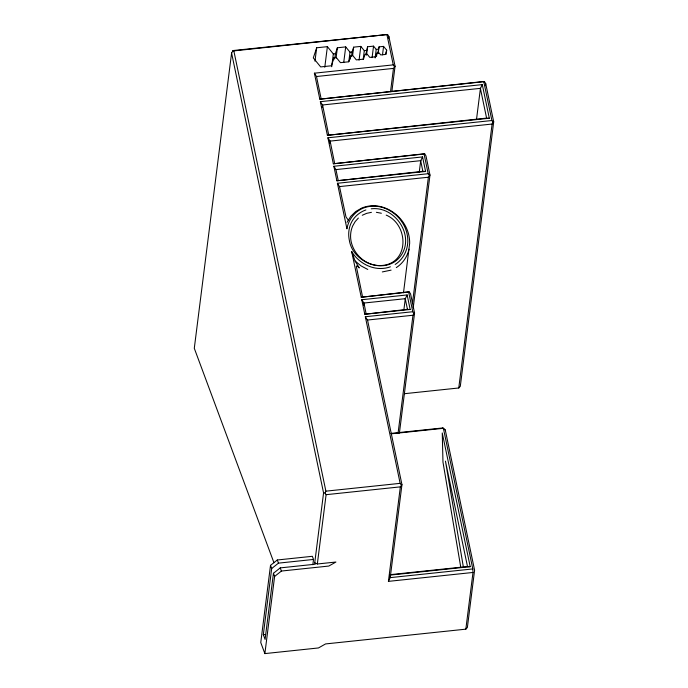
<?xml version="1.0" encoding="UTF-8"?>
<svg xmlns="http://www.w3.org/2000/svg" width="688" height="688" viewBox="0 0 688 688"><rect width="100%" height="100%" fill="white"/><g stroke="black" fill="none" stroke-linecap="round" stroke-linejoin="round"><path stroke-width="1.03" d="M403.495 292.787L409.661 243.32A39.491 35.269 25.7 0 0 406.419 227.986C401.121 216.539 390.148 207.819 377.566 206.039A30.315 27.271 25.4 0 0 361.785 208.043L355.748 211.5L350.751 216.342L347.044 222.353M391.833 91.779L395.067 66.203L388.849 36.455L387.602 34.486L233.223 50.525L231.589 53.019L194.291 348.291L273.944 562.707M314.975 61.198L316.669 47.79L327.385 46.655L333.327 53.922L331.719 66.719M324.779 67.295L327.385 46.655M322.328 107.251L322.603 105.118L320.35 101.669L482.288 84.607L489.323 118.25L327.385 135.304L320.35 101.669M333.835 59.727L334.101 57.603L336.165 57.388L340.474 62.66L348.807 61.782L350.777 55.848L352.841 55.633L356.332 59.899L363.479 59.151L365.07 54.343L367.134 54.128L369.8 57.396L375.76 56.769L376.981 53.088L379.045 52.873L380.731 54.937L385.263 54.464L386.682 50.19L383.569 46.388L379.045 46.861L377.738 53.458M312.842 564.736L313.513 559.447L312.343 556.3L277.298 559.989L270.513 565.364L260.761 642.54L264.871 653.6L318.475 647.95L325.562 643.934L465.836 629.159L467.367 627.508L474.6 570.257L445.274 430L442.788 427.945L390.947 433.406M334.858 57.973L335.391 53.707L337.361 47.782L345.703 46.904L350.003 52.168L348.79 61.765M336.054 58.153L337.361 47.782M231.589 53.019L323.566 492.926L314.743 562.775L315.276 564.203L280.231 567.892L273.446 573.276L265.086 639.427L263.323 634.671L271.683 568.512L270.513 565.364M264.871 653.6L274.615 576.424L273.446 573.276M329.887 143.371L330.154 141.238L327.901 137.789L491.903 120.52L492.952 122.18L492.109 124.038L458.767 387.98L404.432 393.699M343.733 62.462L345.703 46.904M350.373 59.022L350.777 55.848M351.534 56.218L352.067 51.953L353.666 47.145L360.813 46.397L364.296 50.663L363.221 59.194M352.591 55.642L353.666 47.145M359.067 60.191L360.813 46.397M365.827 54.713L367.581 46.767L373.541 46.139L376.207 49.407L375.132 57.938M366.523 55.126L367.581 46.767M372.088 57.629L373.541 46.139M376.577 56.27L376.981 53.088M378.245 53.217L379.045 46.861M274.615 576.424L281.401 571.049L328.821 566.052L335.907 562.036L317.34 563.988L326.095 494.681L325.046 493.021L323.566 492.926M382.502 54.859L383.569 46.388M386.149 54.352L386.682 50.19M388.574 38.588L388.849 36.455M390.509 91.796L393.467 68.404L395.067 66.203M363.746 305.309L364.012 303.176L361.759 299.727L407.141 294.946L410.177 309.462L364.795 314.244L361.759 299.727M419.207 172.499L420.686 160.811L422.561 156.924L333.852 166.272L336.888 180.789L425.597 171.441L422.561 156.924M403.925 309.462L405.275 298.833L407.141 294.946M412.516 302.849L428.383 177.229L429.983 175.036L425.984 155.909L424.745 153.94L423.498 153.854L333.336 163.787L327.901 137.789M413.213 307.828L429.983 175.036M398.034 433.474L412.972 315.25L414.572 313.057L410.573 293.931L409.326 291.961L408.079 291.875L361.243 297.242L351.714 251.679C357.356 260.769 367.1 267.331 377.815 268.389A28.328 25.37 24.6 0 0 390.388 266.798M399.401 433.113L414.572 313.057M391.549 433.775L443.39 428.314L472.794 568.933L473 572.459L388.419 581.369L400.356 486.863L401.955 484.67L367.564 320.178L365.319 316.729L412.766 311.733L413.806 313.393M388.419 581.369L390.242 577.447L401.955 484.67M476.509 119.42L480.413 88.494L482.288 84.607M485.444 85.725L485.711 83.592L484.472 81.623L483.225 81.537L319.825 99.184L314.39 73.186L393.261 64.878L394.31 66.547M485.711 83.592L493.709 121.845L460.298 386.329L458.767 387.98M465.836 629.159L473 572.459M408.999 249.185C407.348 256.701 402.798 263.444 396.297 267.598M316.669 47.79L313.307 57.912L320.668 66.917L331.384 65.781L334.101 57.603M325.046 493.021L325.888 491.163L233.834 50.895L232.587 50.809M358.379 218.053L355.154 221.622L352.72 225.862A31.149 27.993 23.2 0 0 351 240.903C352.738 249.959 358.697 257.931 366.807 262.291A25.189 22.455 23.8 0 0 382.528 265.448C409.773 262.678 408.491 224.365 386.209 215.12M425.597 171.441L422.905 171.432L420.686 160.811M489.323 118.25L486.631 118.241L480.413 88.494M410.177 309.462L407.494 309.462L405.275 298.833M460.762 567.265L442.969 462.078L442.255 432.967L470.214 566.671L467.522 566.663L445.454 461.132L463.411 567.256M271.683 568.512L278.468 563.137L313.513 559.447M395.196 264.45C402.97 259.557 407.58 250.647 407.812 241.54A37.401 33.497 24.6 0 0 404.768 226.971C399.814 216.247 389.537 208.086 377.764 206.4A28.32 25.37 24.6 0 0 365.079 207.466C355.593 210.442 348.481 219.068 346.941 228.837L337.412 183.275L428.177 173.711L429.226 175.371M365.87 209.96C359.11 212.274 353.46 217.391 350.691 223.996A33.308 29.833 24.6 0 0 349.332 240.258C352.832 263.306 386.716 276.026 401.13 255.343C414.941 235.158 394.714 205.841 371.21 208.817M233.834 50.895L387.602 34.486M327.385 135.304L486.829 118.078M319.825 99.184L484.472 81.623M336.888 180.789L423.103 171.269M492.952 122.18L493.709 121.845M333.336 163.787L424.745 153.94M361.243 297.242L409.326 291.961M364.795 314.244L407.683 309.29M362.266 215.267L366.67 213.34L371.425 212.334M391.102 270.135L382.313 271.932M333.327 53.922L335.391 53.707M350.003 52.168L352.067 51.953M364.296 50.663L366.36 50.448M376.207 49.407L378.271 49.192M314.39 73.186L316.489 76.514L393.467 68.404M322.44 104.989L480.602 88.331M329.999 141.117L492.109 124.038M333.852 166.272L335.95 169.592L420.884 160.648M337.412 183.275L339.502 186.594L428.383 177.229M363.857 303.047L405.464 298.669M367.409 320.049L412.972 315.25M325.888 491.163L400.149 483.346L401.199 485.006M326.095 494.681L400.356 486.863M390.208 574.661L467.72 566.499M390.818 575.03L470.214 566.671M390.105 577.645L472.794 568.933M263.323 634.671L265.439 634.448M376.379 212.308L381.367 213.246M314.743 562.775L317.34 563.988M367.77 269.455L361.037 265.895L355.128 261.027L351.714 251.679M348.541 220.487L345.995 216.944L339.502 186.594M316.489 76.514L321.107 98.608M328.666 134.736L322.603 105.118M334.617 163.219L330.154 141.238M335.95 169.592L338.169 180.222M362.524 296.674L356.384 266.609A1.41 0.645 66.3 0 1 356.487 265.981L357.631 266.136L359.239 267.933L355.128 261.027M366.076 313.676L364.012 303.176M442.788 427.945L445.274 430M277.298 559.989L278.468 563.137M280.231 567.892L281.401 571.049M483.827 81.906L491.903 120.52M424.1 154.224L428.177 173.711M386.966 34.77L393.261 64.878M408.689 292.245L412.766 311.733M365.319 316.729L400.149 483.346M389.752 575.142L390.242 577.447"/></g></svg>
